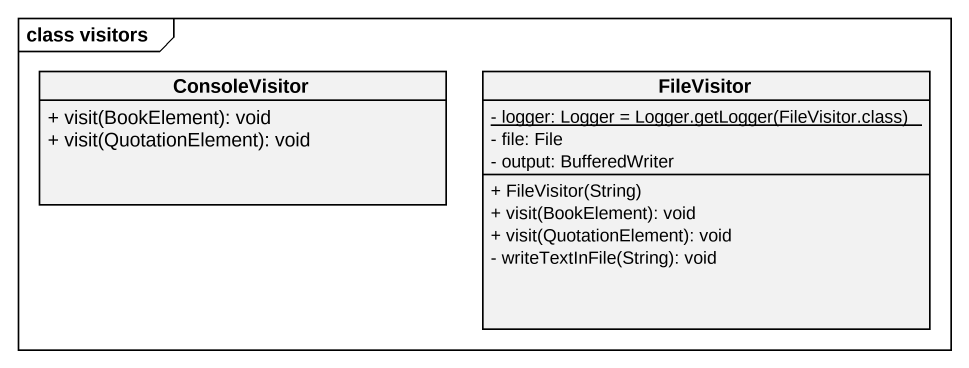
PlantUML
@startuml
mainframe class visitors
hide circle
hide empty members
skinparam classAttributeIconSize 0
class ConsoleVisitor {
  + visit(BookElement): void
  + visit(QuotationElement): void
}
class FileVisitor {
  {static} {field} - logger: Logger = Logger.getLogger(FileVisitor.class)
  - file: File
  - output: BufferedWriter
  + FileVisitor(String)
  + visit(BookElement): void
  + visit(QuotationElement): void
  - writeTextInFile(String): void
}
@enduml
